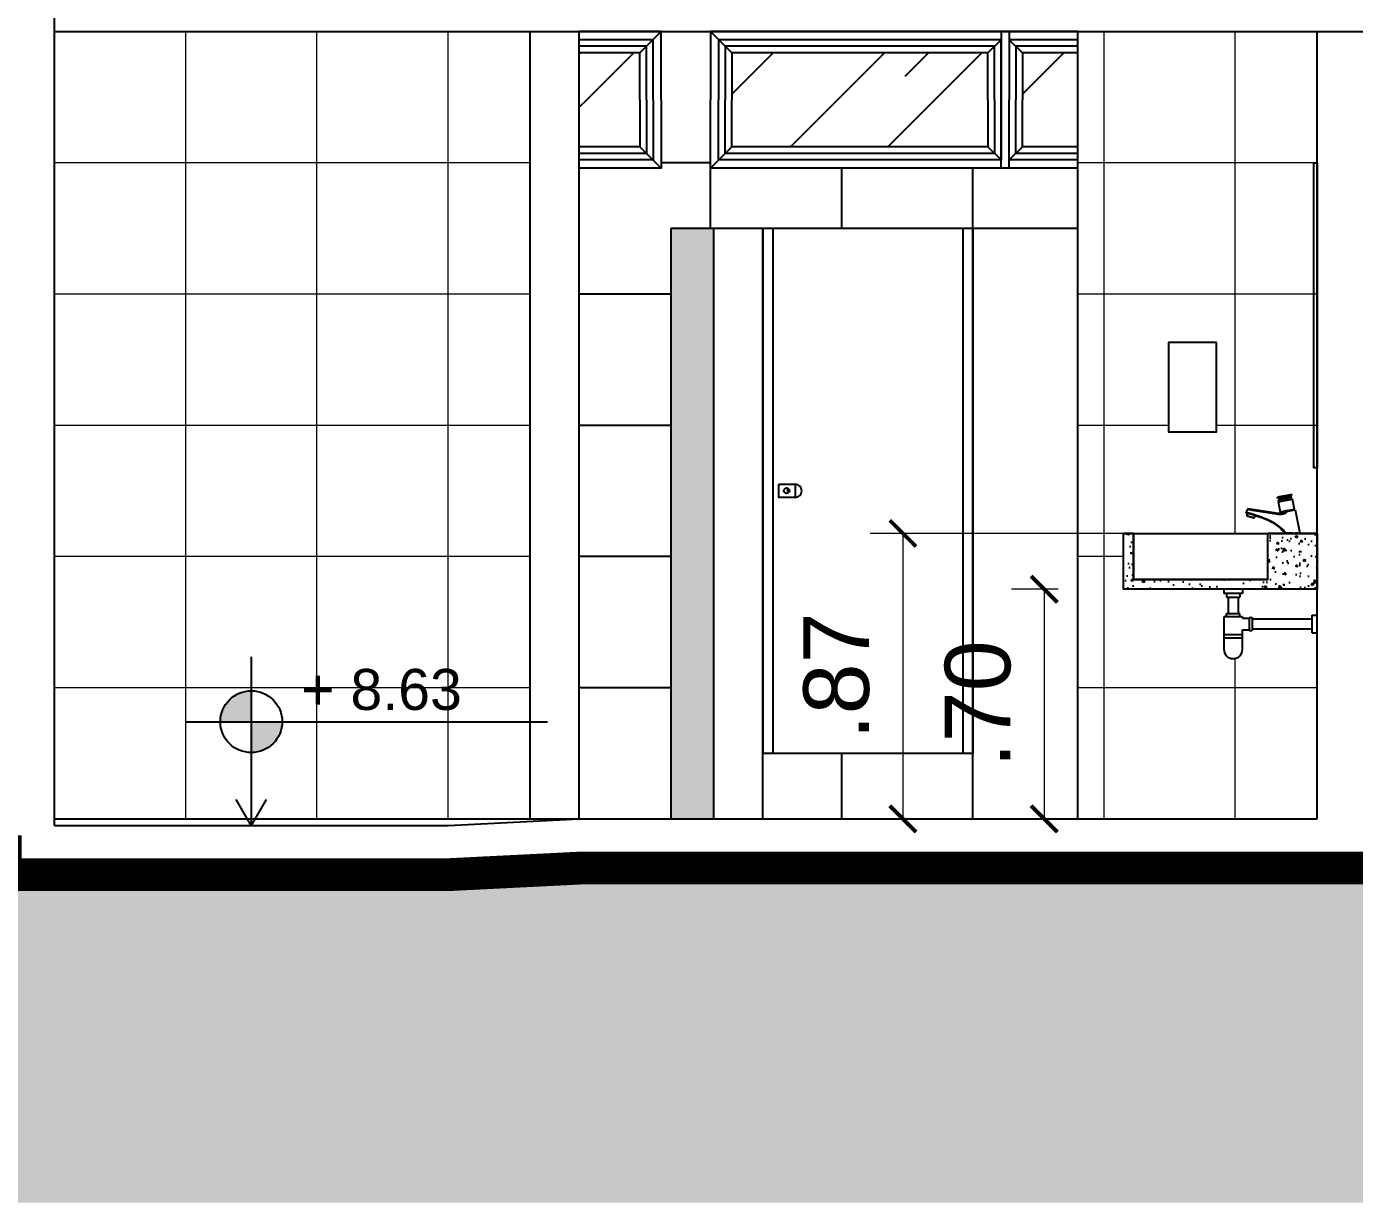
# Model space of a CAD drawing. Header units: metres. Extents: x 2304 to 3408, y 318 to 588.
# Drawn here: x 2649.54 to 2653.589, y 369.244 to 372.831 of the extents above; entities that cross this region are included whole.
import ezdxf

# ---------------------------------------------------------------- set-up
doc = ezdxf.new("R2010")
doc.units = ezdxf.units.M
doc.header["$LTSCALE"] = 5.5
doc.header["$MEASUREMENT"] = 0
doc.header["$PDMODE"] = 1
doc.linetypes.add('CONTINU', pattern=[0])
doc.layers.add('2prancha', color=4, linetype='Continuous', lineweight=18)
doc.layers.add('HACH', color=251, linetype='Continuous', lineweight=5)
for name, color, linetype in [('COTA 1 100', 2, 'Continuous'), ('COTA DE NÍVEL', 7, 'Continuous'), ('HACHURA', 251, 'Continuous'), ('HACHURA PISOS', 250, 'Continuous'), ('PENA 0.15', 7, 'Continuous'), ('PENA 01', 1, 'Continuous'), ('PENA 02', 2, 'Continuous'), ('PENA 03', 3, 'Continuous'), ('PENA 06', 6, 'Continuous')]:
    doc.layers.add(name, color=color, linetype=linetype)
doc.styles.add('GRAF', font='GRAF.SHX')
doc.styles.add('Luana', font='arial.ttf')
doc.dimstyles.new('arial100', dxfattribs={"dimtxt": 0.2, "dimasz": 0.08, "dimexe": 0.1, "dimexo": 0.2, "dimgap": 0.1, "dimtad": 1, "dimzin": 4, "dimdsep": 46, "dimtxsty": 'Luana', "dimblk": 'ARCHTICK', "dimcen": 0, "dimclrd": 7, "dimclre": 7, "dimclrt": 256, "dimadec": 0, "dimazin": 0, "dimtfac": 1, "dimtix": 1, "dimtmove": 0, "dimatfit": 3, "dimldrblk": 'CLOSEDBLANK', "dimfxl": 0, "dimlwd": 5, "dimlwe": 5, "dimarcsym": 0})
pattern_1 = [(0, (2649.625559827243, 370.415818289995), (0, 0.4), []), (90, (2649.625559827243, 370.415818289995), (-0.4, 2.449293598294707e-17), [])]
pattern_2 = [(45, (-0.5962500000000546, 0.06499999999999773), (0.4242640687119287, 1.131370849898476), [7.5, -1, 2.5, -0.5]), (45, (-0.3028006858075969, 0.7120027047856752), (-0.8237794000823279, 0.1166726188957805), [1.5, -0.165, 3, -0.375]), (45, (-0.7199936867077668, 0.5422970773009297), (1.60159685938753, 2.075358402782517), [4, -0.7, 2, -0.5])]
pattern_3 = [(45, (1.351249999999482, 0.06499999999999773), (0.4242640687119287, 1.131370849898476), [7.5, -1, 2.5, -0.5]), (45, (1.644699314191939, 0.7120027047856752), (-0.8237794000823279, 0.1166726188957805), [1.5, -0.165, 3, -0.375]), (45, (1.227506313291769, 0.5422970773009297), (1.60159685938753, 2.075358402782517), [4, -0.7, 2, -0.5])]
pattern_4 = [(45, (0.4649999999999181, 0.06499999999999773), (0.4242640687119287, 1.131370849898476), [7.5, -1, 2.5, -0.5]), (45, (0.7584493141923758, 0.7120027047856752), (-0.8237794000823279, 0.1166726188957805), [1.5, -0.165, 3, -0.375]), (45, (0.341256313292206, 0.5422970773009297), (1.60159685938753, 2.075358402782517), [4, -0.7, 2, -0.5])]

# ---------------------------------------------------------------- blocks, each defined once
blk = doc.blocks.new('A$C7D9B0301')
at = {"layer": 'HACHURA', "ltscale": 1.5}
h = blk.add_hatch(dxfattribs=at)
h.set_pattern_fill('AR-RROOF', color=256, scale=0.5, angle=45, style=0)
h.set_pattern_definition(pattern_2)
h.paths.add_polyline_path([(0, 0.351666666666631), (0, 0.2083333333333144), (0.1849999999999454, 0.2083333333332575), (0.1849999999999454, 0.351666666666631)])
h = blk.add_hatch(dxfattribs=at)
h.set_pattern_fill('AR-RROOF', color=256, scale=0.5, angle=45, style=0)
h.set_pattern_definition(pattern_4)
h.paths.add_polyline_path([(0.4649999999999181, 0.2083333333333144), (1.246249999999918, 0.2083333333332575), (1.246249999999918, 0.351666666666631), (0.4649999999999181, 0.351666666666631)])
h = blk.add_hatch(dxfattribs=at)
h.set_pattern_fill('AR-RROOF', color=256, scale=0.5, angle=45, style=0)
h.set_pattern_definition(pattern_3)
h.paths.add_polyline_path([(1.519999999999982, 0.2083333333333712), (1.520000000000209, 0.3516666666666879), (1.351249999999482, 0.351666666666631), (1.351249999999482, 0.2083333333333712)])
h = blk.add_hatch(dxfattribs=at)
h.set_pattern_fill('AR-RROOF', color=256, scale=0.5, angle=45, style=0)
h.set_pattern_definition(pattern_2)
h.paths.add_polyline_path([(0, 0.2083333333333144), (0, 0.06499999999999773), (0.1849999999999454, 0.06499999999999773), (0.1849999999999454, 0.2083333333333712)])
h = blk.add_hatch(dxfattribs=at)
h.set_pattern_fill('AR-RROOF', color=256, scale=0.5, angle=45, style=0)
h.set_pattern_definition(pattern_4)
h.paths.add_polyline_path([(0.4649999999999181, 0.2083333333333144), (1.246249999999918, 0.2083333333333712), (1.246249999999918, 0.06499999999999773), (0.4649999999999181, 0.06499999999999773)])
h = blk.add_hatch(dxfattribs=at)
h.set_pattern_fill('AR-RROOF', color=256, scale=0.5, angle=45, style=0)
h.set_pattern_definition(pattern_3)
h.paths.add_polyline_path([(1.520000000000209, 0.06499999999999773), (1.520000000000209, 0.2083333333332575), (1.351249999999482, 0.2083333333332575), (1.351249999999482, 0.06499999999999773)])
at = {"layer": 'PENA 01', "ltscale": 1.5}
for p, q in [((1.2862499999997001, 0.4166666666666288), (1.2862499999997001, 0.2083333333333144)), ((1.3112499999997, 0.4166666666666288), (1.3112499999997, 0.2083333333333144)), ((0.4249999999999545, 0.3916666666666515), (0.4249999999999545, 0.2083333333333144)), ((1.311249999999518, 0.3916666666666515), (1.311249999999518, 0.2083333333333144)), ((0.4249999999999545, 0.02499999999997726), (0.4249999999999545, 0.2083333333333144)), ((1.2862499999997001, 0), (1.2862499999997001, 0.2083333333333144)), ((1.3112499999997, 0), (1.3112499999997, 0.2083333333333144)), ((1.311249999999518, 0.02499999999997726), (1.311249999999518, 0.2083333333333144))]:
    blk.add_line(p, q, dxfattribs=at)
for points in [[(0.25, 0.2083333333333144), (0.25, 0.4166666666666288), (0, 0.4166666666666288)], [(0.1849999999999454, 0.351666666666631), (0.25, 0.4166666666667425)], [(1.520000000000209, 0.4166666666666288), (0.3999999999998636, 0.4166666666666288), (0.3999999999998636, 0.2083333333333144)], [(0.3999999999998636, 0.4166666666667425), (0.4649999999999181, 0.351666666666631)], [(0.2249999999999091, 0.2083333333333144), (0.2249999999999091, 0.3916666666666515), (0, 0.3916666666666515)], [(0.2249999999999091, 0.2083333333333144), (0.2249999999999091, 0.3916666666666515), (0, 0.3916666666666515)], [(0.2049999999999272, 0.2083333333333144), (0.2049999999999272, 0.3716666666666697), (0, 0.3716666666666697)], [(1.286249999999882, 0.3916666666666515), (0.4249999999999545, 0.3916666666666515), (0.4249999999999545, 0.2083333333333144)], [(1.286249999999882, 0.2083333333333144), (1.286249999999882, 0.3916666666666515), (0.4249999999999545, 0.3916666666666515)], [(1.286249999999882, 0.2083333333333144), (1.286249999999882, 0.3916666666666515), (0.4249999999999545, 0.3916666666666515), (0.4249999999999545, 0.2083333333333144)], [(1.2662499999999, 0.2083333333333144), (1.2662499999999, 0.3716666666666697), (0.4449999999999363, 0.3716666666666697), (0.4449999999999363, 0.2083333333333144)], [(1.246249999999918, 0.351666666666631), (1.286249999999882, 0.3916666666666515)], [(1.520000000000209, 0.3916666666666515), (1.311249999999518, 0.3916666666666515)], [(1.520000000000209, 0.3916666666666515), (1.311249999999518, 0.3916666666666515), (1.311249999999518, 0.2083333333333144)], [(1.311249999999518, 0.3916666666666515), (1.351249999999482, 0.351666666666631)], [(1.520000000000209, 0.3716666666666697), (1.3312499999995, 0.3716666666666697), (1.3312499999995, 0.2083333333333144)], [(0.1849999999999454, 0.2083333333333144), (0.1849999999999454, 0.351666666666631), (0, 0.351666666666631)], [(1.246249999999918, 0.2083333333333144), (1.246249999999918, 0.351666666666631), (0.4649999999999181, 0.351666666666631), (0.4649999999999181, 0.2083333333333144)], [(1.520000000000209, 0.351666666666631), (1.351249999999482, 0.351666666666631), (1.351249999999482, 0.2083333333333144)], [(0.25, 0.2083333333333144), (0.25, 0), (0, 0)], [(0.2249999999999091, 0.2083333333333144), (0.2249999999999091, 0.02499999999997726), (0, 0.02499999999997726)], [(0.2249999999999091, 0.2083333333333144), (0.2249999999999091, 0.02499999999997726), (0, 0.02499999999997726)], [(0.2049999999999272, 0.2083333333333144), (0.2049999999999272, 0.04499999999995907), (0, 0.04499999999995907)], [(0.1849999999999454, 0.2083333333333144), (0.1849999999999454, 0.06499999999999773), (0, 0.06499999999999773)], [(1.520000000000209, 0), (0.3999999999998636, 0), (0.3999999999998636, 0.2083333333333144)], [(1.286249999999882, 0.02499999999997726), (0.4249999999999545, 0.02499999999997726), (0.4249999999999545, 0.2083333333333144)], [(1.286249999999882, 0.2083333333333144), (1.286249999999882, 0.02499999999997726), (0.4249999999999545, 0.02499999999997726)], [(1.286249999999882, 0.2083333333333144), (1.286249999999882, 0.02499999999997726), (0.4249999999999545, 0.02499999999997726), (0.4249999999999545, 0.2083333333333144)], [(1.2662499999999, 0.2083333333333144), (1.2662499999999, 0.04499999999995907), (0.4449999999999363, 0.04499999999995907), (0.4449999999999363, 0.2083333333333144)], [(1.246249999999918, 0.2083333333333144), (1.246249999999918, 0.06499999999999773), (0.4649999999999181, 0.06499999999999773), (0.4649999999999181, 0.2083333333333144)], [(1.520000000000209, 0.02499999999997726), (1.311249999999518, 0.02499999999997726), (1.311249999999518, 0.2083333333333144)], [(1.520000000000209, 0.04499999999995907), (1.3312499999995, 0.04499999999995907), (1.3312499999995, 0.2083333333333144)], [(1.520000000000209, 0.06499999999999773), (1.351249999999482, 0.06499999999999773), (1.351249999999482, 0.2083333333333144)], [(0.1849999999999454, 0.06499999999999773), (0.25, -1.13686837721616e-13)], [(0.3999999999998636, -1.13686837721616e-13), (0.4649999999999181, 0.06499999999999773)], [(1.246249999999918, 0.06499999999999773), (1.286249999999882, 0.02499999999997726)], [(1.311249999999518, 0.02499999999997726), (1.351249999999482, 0.06499999999999773)], [(1.520000000000209, 0.02499999999997726), (1.311249999999518, 0.02499999999997726)]]:
    blk.add_lwpolyline(points, dxfattribs=at)
blk = doc.blocks.new('NIV02')
h = blk.add_hatch(color=256)
h.paths.add_polyline_path([(-43.08798214372393, -49.02922773002917, 0.4142135623730951), (-44.59234559443733, -50.53359118074257), (-43.08798214372393, -50.53359118074257)])
h.paths.add_polyline_path([(-43.08798214372393, -52.03795463145597, 0.4142135623730951), (-41.58361869301053, -50.53359118074257), (-43.08798214372393, -50.53359118074257)])
for p, q in [((-43.08798214372393, -47.3822175101738), (-43.08798214372393, -55.57883228363895)), ((-46.27430931333186, -50.53359118074257), (-28.67982759653792, -50.53359118074257))]:
    blk.add_line(p, q)
blk.add_lwpolyline([(-42.35976431650299, -54.31752200791485), (-43.08798214372393, -55.57883228363895), (-43.81619997094488, -54.31752200791485)])
blk.add_circle((-43.08798214372393, -50.53359118074257), 1.504363450713398)
at = {"style": 'GRAF'}
blk.add_attdef('ELEV', (-40.66293629551796, -49.96256487468508), '', height=1.261310275724094, dxfattribs=at)
blk = doc.blocks.new('1198031_v')
at = {"linetype": 'CONTINU'}
for points in [[(-6.189196053253462, 74.02391614646397), (0.2533858844159034, 104.3338968776535)], [(21.7635654487569, 99.7620918473281), (0.2533858844159034, 104.3338968776535)], [(1.915539326921699, 103.9805965053198), (3.162559551672238, 109.8470497893995)], [(2.331644887567815, 114.1113042221278), (3.370764856370334, 119.0000000000371)], [(23.84175241795884, 109.5391815299589), (2.331644887567815, 114.1113042221278)], [(5.063833083141317, 110.4648122351897), (3.162559551672238, 109.8470497893995)], [(23.01045698023324, 105.6282485061963), (3.162559551672238, 109.8470497893995)], [(24.8808800090277, 114.4278868294037), (3.370764856370334, 119.0000000000371)], [(23.21827753787393, 106.605966228452), (5.063833083141317, 110.4648122351897)], [(13.44087058000688, 108.6842180796523), (14.06435365067856, 111.6174365541447)], [(21.7635654487569, 99.7620918473281), (43.27361035420743, 95.18964859967127)], [(23.01045698023324, 105.6282485061963), (42.8583532103975, 101.409439716905)], [(23.21827753787393, 106.605966228452), (41.37272290006268, 102.7471126699044)], [(23.84175241795884, 109.5391815299589), (45.35186935735937, 104.9670619021281)], [(24.8808800090277, 114.4278868294037), (46.39099409254862, 109.855758573735)], [(32.99568235012393, 104.5277104848932), (33.61916059424864, 107.4609298680098)], [(36.83101411737792, 64.87967948654827), (43.27361035420743, 95.18964859967127)], [(41.37272290006268, 102.7471126699044), (42.8583532103975, 101.409439716905)], [(41.61145691170165, 95.5429602921729), (42.8583532103975, 101.409439716905)], [(45.35186935735937, 104.9670619021281), (46.39099409254862, 109.855758573735)], [(-7.526396314744259, 71.5228095286502), (-22.59994262747898, 0.6071952437007866)], [(-7.526396314744259, 71.5228095286502), (-1.717200442733768, 70.28794835642138)], [(-6.580173223112336, 71.832562702415), (-6.941341410425035, 71.90926816389798)], [(-1.637630382831979, 70.78202247103249), (-6.580173223112336, 71.832562702415)], [(15.32092392685735, 69.4518816082379), (-6.189196053253462, 74.02391614646397)], [(-1.717200442733768, 70.28794835642138), (14.7544378398701, 66.78677718860904)], [(3.525701023086973, 69.68452379768486), (-1.637630382831979, 70.78202247103249)], [(8.09383465374678, 68.7135321774619), (3.525701023086973, 69.68452379768486)], [(8.09383465374678, 68.7135321774619), (14.85834955299448, 67.27564279759868)], [(14.7544378398701, 66.78677718860904), (17.56390150983352, 66.18980190508417)], [(17.6387719124295, 66.68473635249583), (14.85834955299448, 67.27564279759868)], [(15.32092392685735, 69.4518816082379), (36.83101411737792, 64.87967948654827)], [(17.56390150983352, 66.18980190508239), (18.2945504628984, 64.87502749310892), (19.33369903002123, 63.66569032176628), (20.53973786175418, 62.54252465593169)], [(17.56390150983352, 66.18980190508239), (18.91227418179572, 64.20260710340742), (21.04088529425652, 62.28056642500057), (23.5188916188319, 60.62597008863868), (26.03396136654112, 59.39414510475061), (28.34895076542976, 58.57740277359724)], [(17.56390150983352, 66.18980190508417), (24.0065120458232, 64.9477744704221)], [(25.37081874858999, 65.04117896777828), (17.6387719124295, 66.68473635249583)], [(20.53973786175418, 62.54252465593169), (22.77501117623261, 60.85360556880026), (25.33978480465681, 59.38152847910416), (28.24074856711773, 58.20812707612255)], [(24.0065120458232, 64.9477744704221), (29.89771288550958, 63.78875148804397)], [(32.01542875376848, 63.62881993729452), (25.37081874858999, 65.04117896777828)], [(28.24074856711773, 58.20812707612255), (33.15887539509588, 57.19446716629761), (38.34947053305258, 57.10950155662786), (43.68915348122064, 57.70767832358814)], [(28.34895076542976, 58.57740277359724), (33.36519321065289, 57.64303658689229), (38.47221452386308, 57.60625914696149), (43.59356359555329, 58.19057526133875)], [(36.13464501760247, 62.75324422962569), (32.01542875376848, 63.62881993729452)], [(37.0540250066294, 62.55782540736021), (36.13464501760247, 62.75324422962569)], [(36.82380257427074, 62.5163023793931), (37.26897179051046, 62.45858267663529)], [(43.26599450575361, 60.84820385700596), (136.3328421488411, 74.33235133682814)], [(43.26599450575361, 60.84820385700596), (43.61801515942631, 60.89920559054995)], [(43.59356359555329, 58.19057526133875), (122.4456281094229, 70.45816555896245)], [(43.59356359555329, 58.19057526133875), (43.68915348122064, 57.70767832358814)], [(43.68915348122064, 57.70767832358814), (122.5436250203838, 69.97611227165912)], [(91.60517137750247, 48.12684862653605), (126.0651232819805, 59.13507768736537)], [(91.6825106932207, 47.64017258547426), (91.60517137750247, 48.12684862653605)], [(91.6825106932207, 47.64017258547604), (126.1902633585003, 58.66163516253131)], [(91.90080309128507, 46.79717666607353), (91.6825106932207, 47.64017258547426)], [(113.8479791964699, 53.92841852328623), (91.90080309128507, 46.79717666607353)], [(114.2732189748005, 53.42418854145237), (125.7284718201889, 57.14704510132407)], [(116.7436258915494, 45.82180648962009), (114.2732189748005, 53.42418854145237)], [(115.0813701794654, 53.68682057677887), (114.7482710358098, 54.71196137265899)], [(116.7436258915494, 45.82180648962009), (139.6543968691278, 53.26610655950148)], [(116.7436258915494, 45.82180648962009), (117.8662970447614, 45.76302740859006)], [(117.8662970447614, 45.76302740859006), (138.7806752858921, 52.5586413114425)], [(122.4456281094229, 70.45816555896245), (122.5436250203838, 69.97611227165912)], [(122.5436250203838, 69.97611227165912), (130.4362192520269, 71.7138391588037), (135.3452615432466, 73.38459831253097), (136.8576208550964, 74.048858159248)], [(137.2329437229839, 61.52659554171436), (133.2801744497951, 60.47108158579029), (125.4200795398026, 58.10163393013923)], [(125.7284718201889, 57.14704510132407), (137.1842336339, 60.8685291256208)], [(126.0651232819805, 59.13507768736537), (126.1902633585003, 58.66163516253131)], [(136.3761451957971, 60.60601561063628), (136.0424790598582, 61.63256423446484)], [(136.8576208550964, 74.048858159248), (138.8961767520817, 69.67657823102158)], [(139.6543968691278, 53.26610655950148), (137.1842336339, 60.8685291256208)], [(137.2329437229839, 61.52659554171613), (141.4407143691563, 62.89361356636824)], [(138.7806752858921, 52.5586413114425), (139.6543968691278, 53.26610655950148)], [(138.8961767520817, 69.67657823102158), (140.2954043871518, 66.67599003286462)], [(140.2954043871518, 66.67599003286462), (141.7385908472783, 63.58022728816337)], [(140.3045721787655, 62.62543878537485), (141.4407143691563, 62.89361356636824)], [(-22.11616018242142, 1.880938427234469e-05), (-21.37649611597719, 0)], [(-15.38813176716616, 0), (-21.37649611597719, 0)], [(-15.38813176716616, 0), (-11.34450086393612, 0)], [(-11.34450086393612, 0), (-9.179779605685473, 0)], [(-0.5584537000355334, 0), (-9.179779605685473, 0)], [(-0.5584537000355334, 0), (0.558453700035537, 0)], [(0.558453700035537, 0), (20.11149534708353, -1.35355140429283e-05)]]:
    blk.add_lwpolyline(points, dxfattribs=at)
for points in [[(91.90080309128507, 46.79717666607353, 0.1383392362598743), (22.13367946948746, 0.1752487079649256)], [(28.24074856711773, 58.20812707612255, 0.0214098577330623), (28.34895076542976, 58.57740277359724)], [(29.89771288550958, 63.78875148804397, 0.001808833085191789), (34.32932556486632, 62.93588538189532)], [(34.32932556486631, 62.93588538189532, 0.009793430395819404), (36.82380257427074, 62.5163023793931)], [(37.26897179051045, 62.45858267663529, 0.1200560658425449), (37.0540250066294, 62.55782540736021)], [(37.26897179051045, 62.45858267663529, 0.01748949679348281), (37.70640799884038, 62.13494531307973)], [(37.26897179051045, 62.45858267663529, 0.1505251174579167), (41.54210067593016, 60.78571934576615)], [(41.54210067593016, 60.78571934576615, 0.05557283369821425), (43.26599450575361, 60.84820385700596)], [(91.6825106932207, 47.64017258547604, 0.07468737388587829), (50.34325625033144, 27.28249822086681)], [(91.60517137750247, 48.12684862653605, 0.05357240287404249), (61.15237658060882, 34.69539607571726)], [(125.4200795398026, 58.10163393014101, 0.01598192493997753), (113.8479791964699, 53.92841852328623)], [(122.4456281094229, 70.45816555896245, 0.0217253934369055), (128.2748511468337, 71.61977690007859)], [(126.0651232819805, 59.13507768736537, -0.01283113025777353), (137.4332909327221, 62.47921234818143)], [(132.2906658144599, 60.51947234170996, 0.006862874133938806), (126.1902633585003, 58.66163516253131)], [(128.2748511468337, 71.61977690008037, 0.0224038910001262), (132.8702035447375, 72.96551820656916)], [(137.4622701629021, 61.92310777427146, 0.007431862306141455), (132.2906658144599, 60.51947234170996)], [(132.8702035447375, 72.96551820656916, 0.01705387345682548), (135.3736280853877, 73.90741541199652)], [(135.3736280853877, 73.90741541199652, 0.01087118548515175), (136.3328421488411, 74.33235133682814)], [(136.8576208550964, 74.048858159248, 0.3309780001775402), (136.3328421488411, 74.33235133682814)], [(141.7385908472783, 63.58022728816337, 0.004299474146074822), (137.4332909327221, 62.47921234818143)], [(140.3045721787655, 62.62543878537485, 0.003936804929809432), (137.4622701629021, 61.92310777427146)], [(141.4407143691563, 62.89361356636824, 0.4501008354930021), (141.7385908472783, 63.58022728816337)], [(-22.59994262747898, 0.6071952437007866, 0.4766803698216828), (-22.11616018242142, 1.880938427234469e-05)], [(21.75361553481248, 4.708974543632394e-06, 0.003167041756896819), (20.11149534708353, -1.35355140429283e-05)], [(36.67063199031539, 17.2440059423451, 0.03792038542558895), (20.1394271767524, 0.4960134034917019)], [(50.34325625033144, 27.28249822086681, 0.06535430392989591), (20.49212054849696, 0.1796866038272782)], [(21.75361553481248, 4.708974543632394e-06, 0.2195804029892587), (22.13367946948746, 0.1752487079649256)], [(61.15237658060882, 34.69539607571726, 0.04843788550553223), (36.67063199031539, 17.2440059423451)]]:
    blk.add_lwpolyline(points, format="xyb", dxfattribs=at)
blk = doc.blocks.new('_ArchTick')
at = {"color": 0, "linetype": 'ByBlock', "const_width": 0.15}
blk.add_lwpolyline([(-0.5, -0.5), (0.5, 0.5)], dxfattribs=at)
blk = doc.blocks.new('*D130')
at = {"layer": 'COTA 1 100', "color": 7, "lineweight": 5}
for p, q in [((2652.920559827243, 371.285818289995), (2652.112511972138, 371.285818289995)), ((2652.212511972138, 371.285818289995), (2652.212511972138, 370.415818289995)), ((2652.920559827243, 370.415818289995), (2652.112511972138, 370.415818289995))]:
    blk.add_line(p, q, dxfattribs=at)
at = {"layer": 'Defpoints', "color": 0}
for p in [(2653.120559827243, 371.285818289995), (2652.212511972138, 370.415818289995), (2653.120559827243, 370.415818289995)]:
    blk.add_point(p, dxfattribs=at)
at = {"layer": 'COTA 1 100', "color": 7, "lineweight": 5, "xscale": 0.08, "yscale": 0.08, "zscale": 0.08}
for p, rotation in [((2652.212511972138, 371.285818289995), 90), ((2652.212511972138, 370.415818289995), 270)]:
    blk.add_blockref('_ArchTick', p, dxfattribs=dict(at, rotation=rotation))
at = {"layer": 'COTA 1 100', "insert": (2652.010397374594, 370.8508182899954), "char_height": 0.2, "attachment_point": 5, "rotation": 90, "style": 'Luana'}
blk.add_mtext('.87', dxfattribs=at)
blk = doc.blocks.new('_ClosedBlank')
at = {"layer": '2prancha', "color": 0, "lineweight": -2}
for p, q in [((-1, 0.1666666666666667), (0, 0)), ((-1, 0.1666666666666667), (-1, -0.1666666666666667)), ((0, 0), (-1, -0.1666666666666667))]:
    blk.add_line(p, q, dxfattribs=at)
blk = doc.blocks.new('*D131')
at = {"layer": 'COTA 1 100', "color": 7, "lineweight": 5}
for p, q in [((2652.685559827243, 371.115818289995), (2652.54356966147, 371.115818289995)), ((2652.643569661469, 371.115818289995), (2652.643569661469, 370.415818289995)), ((2652.685559827243, 370.415818289995), (2652.54356966147, 370.415818289995))]:
    blk.add_line(p, q, dxfattribs=at)
at = {"layer": 'Defpoints', "color": 0}
for p in [(2652.885559827243, 371.115818289995), (2652.643569661469, 370.415818289995), (2652.885559827243, 370.415818289995)]:
    blk.add_point(p, dxfattribs=at)
at = {"layer": 'COTA 1 100', "color": 7, "lineweight": 5, "xscale": 0.08, "yscale": 0.08, "zscale": 0.08}
for p, rotation in [((2652.643569661469, 371.115818289995), 90), ((2652.643569661469, 370.415818289995), 270)]:
    blk.add_blockref('_ArchTick', p, dxfattribs=dict(at, rotation=rotation))
at = {"layer": 'COTA 1 100', "insert": (2652.441455063925, 370.7658182899954), "char_height": 0.2, "attachment_point": 5, "rotation": 90, "style": 'Luana'}
blk.add_mtext('.70', dxfattribs=at)
blk = doc.blocks.new('chicote')
for p, q in [((-0.2844053250066736, 0), (-0.2844053250066736, -0.01349105315506449)), ((-0.227711118486468, 0), (-0.227711118486468, -0.01349105315506449)), ((-0.227711118486468, -0.01349105315506449), (-0.2844053250066736, -0.01349105315506449)), ((-0.2760582217465526, -0.01349105315506449), (-0.2760582217465526, -0.02393648551844763)), ((-0.2760582217465526, -0.02393648551844763), (-0.236058221746589, -0.02393648551844763)), ((-0.2710582217466708, -0.02393648551844763), (-0.2710582217466708, -0.07376280220847775)), ((-0.2410582217466981, -0.02393648551844763), (-0.2410582217466981, -0.07376280220847775)), ((-0.236058221746589, -0.01349105315506449), (-0.236058221746589, -0.02393648551844763)), ((-0.2760582217465526, -0.0837628022085255), (-0.2760582217465526, -0.07376280220847775)), ((-0.2760582217465526, -0.07376280220847775), (-0.236058221746589, -0.07376280220847775)), ((-0.236058221746589, -0.0837628022085255), (-0.236058221746589, -0.07376280220847775)), ((-0.01505434011073703, -0.07901303319471253), (-0.002385456576575962, -0.07901303319471253)), ((-0.01505434011073703, -0.1325497762885561), (-0.01505434011073703, -0.07901303319471253)), ((-0.227711118486468, -0.0837628022085255), (-0.2844053250066736, -0.0837628022085255)), ((-0.2844053250066736, -0.0837628022085255), (-0.2844053250066736, -0.1832227793552761)), ((-0.227711118486468, -0.0837628022085255), (-0.227711118486468, -0.0877812651798422)), ((-0.227711118486468, -0.0877812651798422), (-0.2077111184864862, -0.0877812651798422)), ((-0.2077111184864862, -0.0857814047416241), (-0.1977111184864953, -0.0857814047416241)), ((-0.2077111184864862, -0.0857814047416241), (-0.2077111184864862, -0.1257814047416446)), ((-0.1977111184864953, -0.0857814047416241), (-0.1977111184864953, -0.1257814047416446)), ((-0.1977111184864953, -0.09078140474161955), (-0.01505434011073703, -0.09078140474161955)), ((-0.1977111184864953, -0.1207814047416491), (-0.01505434011073703, -0.1207814047416491)), ((-0.227711118486468, -0.1394865790403514), (-0.2844053250066736, -0.1394865790403514)), ((-0.227711118486468, -0.1494865790403423), (-0.2844053250066736, -0.1494865790403423)), ((-0.227711118486468, -0.1832227793552761), (-0.227711118486468, -0.1237815443034833)), ((-0.227711118486468, -0.1237815443034833), (-0.2077111184864862, -0.1237815443034833)), ((-0.2077111184864862, -0.1257814047416446), (-0.1977111184864953, -0.1257814047416446)), ((-0.01505434011073703, -0.1325497762885561), (-0.002385456576575962, -0.1325497762885561))]:
    blk.add_line(p, q)
blk.add_arc((-0.2560582217465708, -0.1832227793552761), 0.02834710326007084, 180, 0)

msp = doc.modelspace()

# ---------------------------------------------------------------- hatches: boundary and pattern name
at = {"layer": 'HACH'}
h = msp.add_hatch(dxfattribs=at)
h.set_pattern_fill('_USER,_O', color=256, scale=0.4, double=1, pattern_type=0)
h.set_pattern_definition(pattern_1)
h.paths.add_polyline_path([(2651.075559827243, 372.815818289995), (2649.625559827243, 372.815818289995), (2649.625559827243, 370.415818289995), (2651.075559827243, 370.415818289995)])
h = msp.add_hatch(dxfattribs=at)
h.set_pattern_fill('_USER,_O', color=256, scale=0.4, double=1, pattern_type=0)
h.set_pattern_definition(pattern_1)
h.paths.add_polyline_path([(2653.475559827242, 372.815818289995), (2652.745559827243, 372.815818289995), (2652.745559827243, 370.415818289995), (2653.475559827243, 370.415818289995), (2653.475559827243, 370.9832685137064), (2653.460505487132, 370.9832685137064), (2653.460505487132, 370.9950368852533), (2653.277848708756, 370.9950368852533), (2653.277848708756, 370.9900368852533), (2653.267848708756, 370.9900368852533), (2653.247848708756, 370.9920367456915), (2653.247848708756, 370.9325955106397, -1), (2653.191154502236, 370.9325955106397), (2653.191154502236, 371.0320554877865), (2653.199501605496, 371.0320554877865), (2653.199501605496, 371.0420554877865), (2653.204501605496, 371.0420554877865), (2653.204501605496, 371.0918818044765), (2653.199501605496, 371.0918818044765), (2653.199501605496, 371.1023272368399), (2653.191154502236, 371.1023272368399), (2653.191154502236, 371.115818289995), (2652.885559827243, 371.115818289995), (2652.885559827243, 371.285818289995), (2652.915559827243, 371.285818289995), (2653.325559827243, 371.285818289995), (2653.378914834478, 371.2861409605327, -0.2194317408342429), (2653.378535000319, 371.2863160883564, 0.1396173593959114), (2653.308030140972, 371.3331757666938), (2653.307935526153, 371.3332085538797), (2653.286820601374, 371.3400693743641), (2653.28658036148, 371.3401344594183), (2653.283800461607, 371.3315796497803), (2653.260889700177, 371.3390239394024), (2653.263673098276, 371.3475904050547), (2653.25869118509, 371.3492089260472), (2653.260373176183, 371.3528169458737), (2653.261772403818, 371.3558175340718), (2653.26401472469, 371.3606268476448, 0.0145586856955736), (2653.265294952485, 371.3600483712527, 0.00967995538505789), (2653.266708163334, 371.3594927376191, 0.02768223237380987), (2653.272365900281, 371.3577675533355, 0.02183012282536305), (2653.27822295246, 371.3565991213998), (2653.357075016974, 371.3443315311021), (2653.356979427089, 371.3438486341644), (2653.362319110037, 371.3432504573974), (2653.367509705175, 371.3433354230071), (2653.369650378745, 371.343776630616), (2653.374634619203, 371.3455351009455), (2653.377149688951, 371.3467669259294), (2653.379627695275, 371.3484215222658), (2653.381756306388, 371.3503435629442), (2653.383509711159, 371.3529276829862), (2653.383029808657, 371.3528256921933), (2653.375297761821, 371.3511821348085), (2653.368653151816, 371.3497697757781), (2653.363837566452, 371.3510206353273), (2653.385347656643, 371.355592837449), (2653.407628529294, 371.3603286975649), (2653.423466170843, 371.285818289995), (2653.475559827243, 371.285818289995)])
h.paths.add_polyline_path([(2653.398336935682, 371.4002522600629), (2653.38660422713, 371.3977583914043), (2653.38722770999, 371.3948251739204), (2653.395604747487, 371.396605768076)], flags=16)
h.paths.add_polyline_path([(2653.377450303032, 371.3927469220693), (2653.397506021018, 371.3959880056302), (2653.398753036392, 371.3901215751634), (2653.378905015121, 371.3859030476881), (2653.359057120331, 371.3816839317861), (2653.357602416884, 371.3885281159002)], flags=16)
h.paths.add_polyline_path([(2653.169148822633, 371.8676698118981), (2653.022426835715, 371.8676698118981), (2653.022426835715, 371.595818289995), (2653.169148822633, 371.595818289995)], flags=16)
h = msp.add_hatch(dxfattribs=at)
h.set_pattern_fill('AR-SAND,_O', color=256, scale=0.05, double=1)
h.set_pattern_definition([(37.50000000000001, (4216.834199055631, 632.9980175362821), (-0.003149667905480408, 0.09634118845065794), [0, -0.07600000000000001, 0, -0.085, 0, -0.08125]), (7.499999999999999, (4216.834199055631, 632.9980175362821), (0.08848883526338636, 0.141107303261487), [0, -0.041, 0, -0.0685, 0, -0.02625]), (327.5, (4216.772699055631, 632.9980175362821), (0.1557070930875748, 0.0002829526768482471), [0, -0.025, 0, -0.09000000000000001, 0, -0.1175]), (317.5, (4216.772699055631, 632.9980175362821), (0.1503063302286147, 0.04388377824671247), [0, -0.0125, 0, -0.059, 0, -0.0675])])
h.paths.add_polyline_path([(2651.635559827243, 372.215818289995), (2651.505559827243, 372.215818289995), (2651.505559827243, 370.415818289995), (2651.635559827243, 370.415818289995)])
h.paths.add_polyline_path([(2657.415559827243, 370.415818289995), (2657.635559827243, 370.415818289995), (2657.635559827243, 372.215818289995), (2657.415559827243, 372.215818289995)])
at = {"layer": 'HACHURA'}
h = msp.add_hatch(dxfattribs=at)
h.set_pattern_fill('AR-CONC,_O', color=256, scale=0.01)
h.set_pattern_definition([(130, (2653.475559827243, 371.115818289995), (-0.07172601826007535, -0.006275213498259511), [0.0075, -0.0825]), (185, (2653.475559827243, 371.115818289995), (0.0138751333613, 0.07521921337000119), [0.006, -0.066]), (79.5486, (2653.469582659243, 371.115295355995), (-0.05785093817140216, 0.06894395420609536), [0.006374018999999999, -0.07011421119999997]), (133.8157999999999, (2653.475559827243, 371.135818289995), (-0.1067241048625645, -0.01655190143290181), [0.01124999999999999, -0.1237499999999999]), (83.3644, (2653.466666152743, 371.134438959295), (-0.09346627055487033, 0.09741178709004418), [0.0095610288, -0.1051713]), (188.8158, (2653.475559827243, 371.135818289995), (-0.09346619451336272, 0.09741186009253246), [0.008999999999999998, -0.09899999999999998]), (159, (2653.465559827242, 371.130818289995), (-0.05969070521184617, -0.04026188906653388), [0.0075, -0.0825]), (214, (2653.465559827242, 371.130818289995), (-0.02433153319215817, 0.0725150045046853), [0.006, -0.066]), (108.5486, (2653.460585603942, 371.127463129395), (-0.084022262858149, 0.03225304967099524), [0.006374019, -0.07011421119999998]), (142.5, (2653.475559827243, 371.115818289995), (-0.001215985531729067, 0.03328938538313115), [0, -0.0652, 0, -0.067, 0, -0.06625]), (172.5, (2653.475559827243, 371.115818289995), (-0.02630695374421486, 0.03944117118823603), [0, -0.0382, 0, -0.0637, 0, -0.02525]), (212.5, (2653.497859827243, 371.115818289995), (-0.0533822436172409, -0.002255487173437976), [0, -0.02499999999999999, 0, -0.07799999999999997, 0, -0.1035]), (222.5, (2653.507859827243, 371.115818289995), (-0.05831861693423862, 0.01001049823323177), [0, -0.0325, 0, -0.0518, 0, -0.0735])])
h.paths.add_polyline_path([(2653.325559827243, 371.145818289995), (2652.915559827243, 371.145818289995), (2652.915559827243, 371.285818289995), (2652.885559827243, 371.285818289995), (2652.885559827243, 371.115818289995), (2653.475559827243, 371.115818289995), (2653.475559827243, 371.285818289995), (2653.325559827243, 371.285818289995)])
at = {"layer": 'HACHURA PISOS'}
h = msp.add_hatch(dxfattribs=at)
h.set_pattern_fill('_USER,_O', color=256, scale=0.4, double=1, pattern_type=0)
h.set_pattern_definition([(0, (2651.225559827243, 370.415818289995), (0, 0.4), []), (90, (2651.225559827243, 370.415818289995), (-0.4, 2.449293598294707e-17), [])])
h.paths.add_polyline_path([(2652.745559827243, 372.215818289995), (2652.745559827243, 372.3991516233284), (2651.625559827243, 372.3991516233284), (2651.625559827243, 372.6074849566617), (2651.625559827243, 372.815818289995), (2651.475559827243, 372.815818289995), (2651.475559827243, 372.6074849566617), (2651.475559827243, 372.3991516233284), (2651.225559827243, 372.3991516233284), (2651.225559827243, 370.415818289995), (2651.505559827243, 370.415818289995), (2651.505559827243, 372.215818289995)])
h.paths.add_polyline_path([(2651.785559827243, 370.615818289995), (2651.785559827243, 370.415818289995), (2652.425559827243, 370.415818289995), (2652.425559827243, 370.615818289995)], flags=17)
at = {"layer": 'PENA 01', "ltscale": 1.5}
h = msp.add_hatch(dxfattribs=at)
h.set_pattern_fill('EARTH', color=256, scale=0.75, angle=45, style=0, double=1)
h.set_pattern_definition([(45, (2723.267198520552, 375.1592291438623), (2.775557561562891e-17, 0.2651650429449554), [0.1875, -0.1875]), (45, (2723.217480075, 375.2089475894145), (2.775557561562891e-17, 0.2651650429449554), [0.1875, -0.1875]), (45, (2723.167761629448, 375.2586660349667), (2.775557561562891e-17, 0.2651650429449554), [0.1875, -0.1875]), (135, (2723.167761629448, 375.2918116653348), (-0.2651650429449553, 5.551115123125783e-17), [0.1875, -0.1875]), (135, (2723.217480075, 375.341530110887), (-0.2651650429449553, 5.551115123125783e-17), [0.1875, -0.1875]), (135, (2723.267198520552, 375.3912485564392), (-0.2651650429449553, 5.551115123125783e-17), [0.1875, -0.1875])])
h.paths.add_polyline_path([(2687.604597774015, 370.015818289995), (2686.655559827243, 370.015818289995), (2686.655559827243, 370.315818289995), (2684.425559827243, 370.3158182899952), (2684.425559827243, 370.015818289995), (2681.375559827242, 370.015818289995), (2681.375559827242, 370.315818289995), (2677.725559827242, 370.315818289995), (2677.725559827242, 370.435818289995), (2669.875559827243, 370.435818289995), (2669.875559827243, 370.065818289995), (2666.775559827243, 370.065818289995), (2666.775559827243, 369.9158182899951), (2666.276910803762, 369.9158182899951), (2666.276910803762, 370.065818289995), (2665.475559827242, 370.065818289995), (2665.475559827243, 370.265818289995), (2651.229307486418, 370.265818289995), (2650.829307486419, 370.245818289995), (2649.475559827243, 370.2458182899952), (2649.475559827243, 370.315818289995), (2641.630473271754, 370.315818289995), (2641.630473271754, 370.2258182899951), (2639.899383953869, 370.2258182899951), (2639.899383953869, 369.2462793120924), (2687.604597774015, 369.243556952445)])

# ---------------------------------------------------------------- linework, layer by layer
at = {"layer": 'PENA 0.15'}
msp.add_line((2652.745559827243, 370.415818289995), (2652.745559827243, 372.815818289995), dxfattribs=at)
at = {"layer": 'PENA 01'}
for p, q in [((2651.505559827243, 370.415818289995), (2651.505559827243, 372.215818289995)), ((2651.505559827243, 372.215818289995), (2652.745559827243, 372.215818289995)), ((2651.635559827243, 370.415818289995), (2651.635559827243, 372.215818289995)), ((2651.785559827243, 372.215818289995), (2651.785559827243, 370.615818289995)), ((2651.785559827243, 370.415818289995), (2651.785559827243, 372.215818289995)), ((2651.815559827243, 372.215818289995), (2651.815559827243, 370.615818289995)), ((2652.395559827243, 372.215818289995), (2652.395559827243, 370.615818289995)), ((2652.425559827243, 372.215818289995), (2652.425559827243, 370.615818289995)), ((2652.425559827243, 370.415818289995), (2652.425559827243, 372.215818289995)), ((2651.860772130524, 371.4240771127382), (2651.860772130525, 371.4081997438167)), ((2651.785559827243, 370.615818289995), (2652.425559827243, 370.615818289995))]:
    msp.add_line(p, q, dxfattribs=at)
for points in [[(2653.169148822633, 371.8676698118981), (2653.022426835715, 371.8676698118981), (2653.022426835715, 371.595818289995), (2653.169148822633, 371.595818289995)], [(2651.833965350912, 371.435818289995), (2651.883965350912, 371.435818289995), (2651.883965350912, 371.395818289995), (2651.833965350912, 371.395818289995)]]:
    msp.add_lwpolyline(points, close=True, dxfattribs=at)
msp.add_circle((2651.858060421301, 371.4161384282774), 0.008389045111471205, dxfattribs=at)
msp.add_arc((2651.883965350912, 371.415818289995), 0.01999999999998181, 270, 90, dxfattribs=at)
at = {"layer": 'PENA 02'}
for p, q in [((2651.075559827243, 370.415818289995), (2651.075559827243, 372.815818289995)), ((2651.075559827243, 372.815818289995), (2651.225559827243, 372.815818289995)), ((2651.225559827243, 370.415818289995), (2651.225559827243, 372.815818289995)), ((2652.915559827243, 371.285818289995), (2653.325559827243, 371.285818289995)), ((2649.625559827243, 370.415818289995), (2651.225559827243, 370.415818289995))]:
    msp.add_line(p, q, dxfattribs=at)
msp.add_lwpolyline([(2653.475559827243, 371.4858153650053), (2653.465559827242, 371.4858153650053), (2653.465559827242, 372.415818289995), (2653.475559827243, 372.415818289995)], close=True, dxfattribs=at)
at = {"layer": 'PENA 02', "const_width": 0.1}
msp.add_lwpolyline([(2687.604597774015, 370.015818289995), (2686.655559827243, 370.015818289995), (2686.655559827243, 370.315818289995), (2684.425559827243, 370.3158182899952), (2684.425559827243, 370.015818289995), (2681.375559827242, 370.015818289995), (2681.375559827242, 370.315818289995), (2677.725559827242, 370.315818289995), (2677.725559827242, 370.435818289995), (2669.875559827243, 370.435818289995), (2669.875559827243, 370.065818289995), (2666.775559827243, 370.065818289995), (2666.775559827243, 369.9158182899951), (2666.276910803762, 369.9158182899951), (2666.276910803762, 370.065818289995), (2665.475559827242, 370.065818289995), (2665.475559827243, 370.265818289995), (2651.229307486418, 370.265818289995), (2650.829307486419, 370.245818289995), (2649.475559827243, 370.2458182899952), (2649.475559827243, 370.315818289995), (2641.630473271754, 370.315818289995), (2641.630473271754, 370.2258182899951), (2639.899383953869, 370.2258182899951)], dxfattribs=at)
at = {"layer": 'PENA 03'}
for p, q in [((2649.625559827243, 372.815818289995), (2653.475559827243, 372.815818289995)), ((2652.915559827243, 371.285818289995), (2652.885559827243, 371.285818289995)), ((2652.885559827243, 371.115818289995), (2652.885559827243, 371.285818289995)), ((2652.915559827243, 371.145818289995), (2652.915559827243, 371.285818289995)), ((2653.475559827243, 371.285818289995), (2653.325559827243, 371.285818289995)), ((2653.325559827243, 371.145818289995), (2653.325559827243, 371.285818289995)), ((2653.325559827243, 371.145818289995), (2652.915559827243, 371.145818289995)), ((2653.475559827243, 371.115818289995), (2652.885559827243, 371.115818289995))]:
    msp.add_line(p, q, dxfattribs=at)
msp.add_lwpolyline([(2653.325559827243, 371.285818289995), (2653.475559827243, 371.285818289995), (2653.475559827243, 371.115818289995), (2652.885559827243, 371.115818289995), (2652.885559827243, 371.285818289995), (2652.915559827243, 371.285818289995), (2652.915559827243, 371.145818289995), (2653.325559827243, 371.145818289995)], close=True, dxfattribs=at)
at = {"layer": 'PENA 06'}
for p, q in [((2649.625559827243, 370.395818289995), (2649.625559827243, 373.715818289995)), ((2653.475559827243, 370.415818289995), (2653.475559827242, 372.8158182899949)), ((2653.475559827243, 372.815818289995), (2653.625559827243, 372.815818289995)), ((2649.625559827243, 370.395818289995), (2650.825559827243, 370.395818289995)), ((2651.225559827243, 370.415818289995), (2653.475559827243, 370.415818289995))]:
    msp.add_line(p, q, dxfattribs=at)
msp.add_lwpolyline([(2650.825559827243, 370.395818289995), (2651.225559827243, 370.415818289995)], dxfattribs=at)

# ---------------------------------------------------------------- block references
at = {"layer": 'COTA DE NÍVEL', "ltscale": 0.05}
ref = msp.add_blockref('NIV02', (2652.925758889695, 373.878783826131), dxfattribs=dict(at, xscale=0.06266711229946524, yscale=0.06266711229946524, zscale=0.06266711229946524))
ref.add_attrib('ELEV', '+ 8.63', (2650.377530094439, 370.74777416236), dxfattribs={"layer": '0', "height": 0.125, "style": 'Luana'})
at = {"layer": 'PENA 01'}
msp.add_blockref('chicote', (2653.475559827243, 371.115818289995), dxfattribs=at)
at = {"layer": 'PENA 02', "xscale": -0.001, "yscale": 0.001, "zscale": 0.001}
msp.add_blockref('1198031_v', (2653.40066858057, 371.2861409558408), dxfattribs=at)
at = {"layer": 'PENA 06'}
msp.add_blockref('A$C7D9B0301', (2651.225559827243, 372.3991516233284), dxfattribs=at)

# ---------------------------------------------------------------- dimensions: what is measured, and where the dimension line sits
at = {"layer": 'COTA 1 100'}
for base, p1, p2, picture, middle in [((2652.212511972138, 370.415818289995), (2653.120559827243, 371.285818289995), (2653.120559827243, 370.415818289995), '*D130', (2652.010397374594, 370.8508182899954)), ((2652.643569661469, 370.415818289995), (2652.885559827243, 371.115818289995), (2652.885559827243, 370.415818289995), '*D131', (2652.441455063925, 370.7658182899954))]:
    dim = msp.add_linear_dim(base=base, p1=p1, p2=p2, angle=90, dimstyle='arial100', dxfattribs=at)
    dim.commit()
    dim.dimension.update_dxf_attribs({"geometry": picture, "text_midpoint": middle})

doc.saveas('drawing.dxf')
